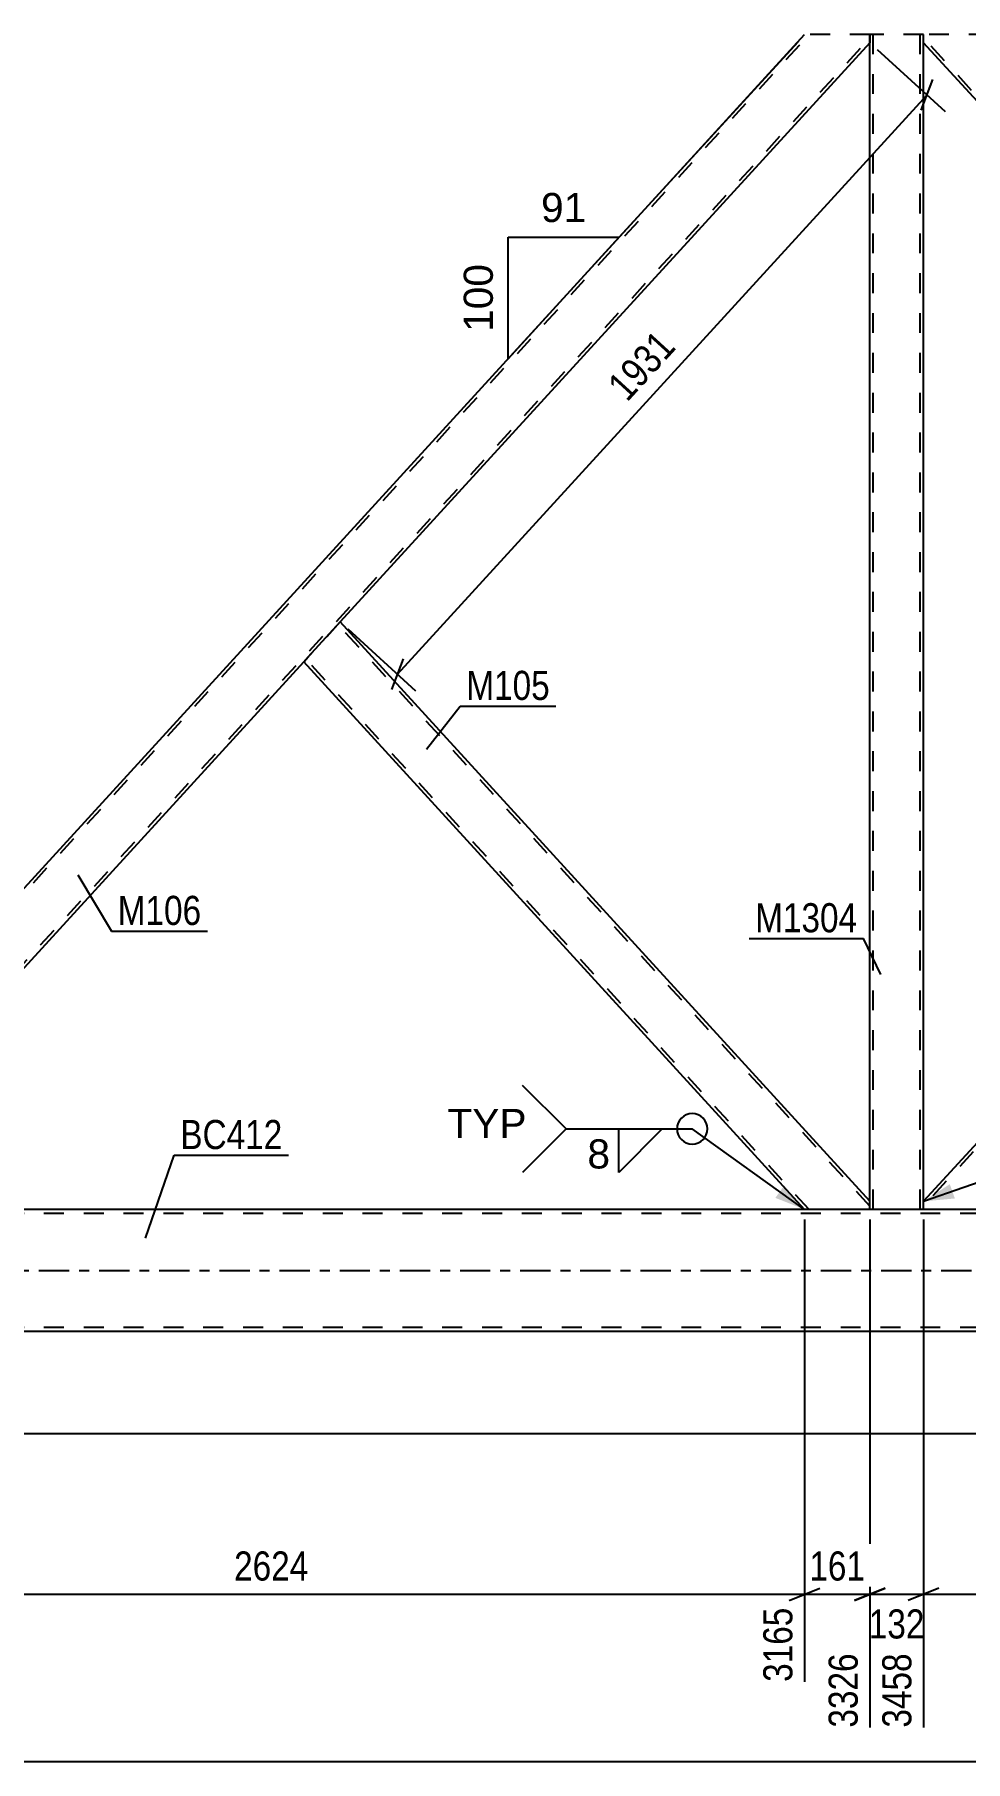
# Model space of a CAD drawing. Header units: millimetres. Extents: x -81 to 760, y -449 to 145.
# Drawn here: x 10.8 to 102.4, y -175.9 to -6 of the extents above; entities that cross this region are included whole.
import ezdxf

# ---------------------------------------------------------------- set-up
doc = ezdxf.new("R2010")
doc.units = ezdxf.units.MM
doc.linetypes.add('DXK_LINE_DOT2', pattern=[3.9198, 1.9599, -1.9599])
doc.linetypes.add('DXK_LINE_DOT3', pattern=[5.9187, 2.979, -0.9799, 0.9799, -0.9799])
doc.styles.add('Arial', font='ARIAL.TTF', dxfattribs={"height": 0.2})
doc.styles.add('Arial Narrow', font='ARIALN.TTF', dxfattribs={"height": 0.2})

# ---------------------------------------------------------------- blocks, each defined once
blk = doc.blocks.new('Part-122570061-3616 - 3412')
at = {"color": 7, "linetype": 'DXK_LINE_DOT2'}
for p, q in [((578.17, -122), (-40, -122)), ((578.17, -133.2), (-40, -133.2)), ((578.17, -133.6), (-27.5, -133.6))]:
    blk.add_line(p, q, dxfattribs=at)
at = {"color": 2, "linetype": 'Continuous'}
for p, q in [((578.17, -121.6), (-35.2, -121.6)), ((196.41, -133.6), (-14.5, -133.6))]:
    blk.add_line(p, q, dxfattribs=at)
at = {"color": 7, "linetype": 'DXK_LINE_DOT3'}
blk.add_line((-42, -127.6), (578.17, -127.6), dxfattribs=at)
blk = doc.blocks.new('Part-122570061-3742 - 3412')
at = {"color": 2, "linetype": 'Continuous'}
for p, q in [((37.77, -67.24), (40.91, -63.8)), ((93.03, -120.8), (40.91, -63.8)), ((37.33, -67.71), (37.77, -67.24)), ((86.6, -121.6), (37.33, -67.71)), ((93.03, -121.6), (93.03, -120.8))]:
    blk.add_line(p, q, dxfattribs=at)
at = {"color": 7, "linetype": 'DXK_LINE_DOT2'}
for p, q in [((93.03, -121.27), (40.69, -64.04)), ((37.37, -67.68), (37.77, -67.24)), ((37.55, -67.48), (37.57, -67.46)), ((87.04, -121.6), (37.55, -67.48)), ((93.03, -121.6), (86.6, -121.6)), ((93.03, -121.6), (93.03, -121.57))]:
    blk.add_line(p, q, dxfattribs=at)
blk = doc.blocks.new('Part-122570061-3782 - 3412')
at = {"color": 7, "linetype": 'DXK_LINE_DOT2'}
for p, q in [((98.31, -6), (93.03, -6)), ((93.03, -6.8), (93.03, -6)), ((93.35, -121.6), (93.35, -6)), ((97.99, -121.6), (97.99, -6)), ((98.31, -6.8), (98.31, -6)), ((93.03, -121.6), (93.03, -120.8)), ((98.31, -121.6), (93.03, -121.6)), ((98.31, -121.6), (98.31, -120.8))]:
    blk.add_line(p, q, dxfattribs=at)
at = {"color": 2, "linetype": 'Continuous'}
for p, q in [((93.03, -120.8), (93.03, -6.8)), ((98.31, -120.8), (98.31, -6.8))]:
    blk.add_line(p, q, dxfattribs=at)
blk = doc.blocks.new('Part-122570061-3817 - 3412')
at = {"color": 2, "linetype": 'Continuous'}
for p, q in [((98.31, -6.8), (98.31, -6)), ((154, -59.89), (104.73, -6)), ((150.42, -63.8), (98.31, -6.8)), ((153.57, -60.36), (150.42, -63.8)), ((153.87, -60.03), (153.57, -60.36)), ((154, -59.89), (153.87, -60.03))]:
    blk.add_line(p, q, dxfattribs=at)
at = {"color": 7, "linetype": 'DXK_LINE_DOT2'}
for p, q in [((104.73, -6), (98.31, -6)), ((150.64, -63.56), (98.31, -6.33)), ((153.78, -60.12), (104.3, -6)), ((153.73, -60.18), (153.57, -60.36)), ((153.87, -60.03), (153.78, -60.12)), ((150.64, -63.56), (150.66, -63.54))]:
    blk.add_line(p, q, dxfattribs=at)
blk = doc.blocks.new('Part-122570061-3822 - 3412')
at = {"color": 7, "linetype": 'DXK_LINE_DOT2'}
for p, q in [((203.7, -6), (98.31, -121.27)), ((209.69, -6.33), (104.3, -121.6)), ((209.69, -6), (203.27, -6)), ((209.69, -6.48), (209.69, -6)), ((154, -59.89), (150.42, -63.8)), ((157.58, -63.8), (154, -67.71)), ((104.73, -121.6), (98.31, -121.6))]:
    blk.add_line(p, q, dxfattribs=at)
at = {"color": 2, "linetype": 'Continuous'}
for p, q in [((203.27, -6), (154, -59.89)), ((209.69, -6.52), (209.69, -6.48)), ((209.69, -6.8), (209.69, -6.52)), ((209.69, -6.8), (157.58, -63.8)), ((150.42, -63.8), (98.31, -120.8)), ((154, -67.71), (104.73, -121.6)), ((98.31, -121.6), (98.31, -120.8))]:
    blk.add_line(p, q, dxfattribs=at)
blk = doc.blocks.new('Part-122570061-3827 - 3412')
at = {"color": 2, "linetype": 'Continuous'}
for p, q in [((-18.36, -120.8), (86.6, -6)), ((93.03, -6), (93.03, -6.8)), ((93.03, -6.8), (40.91, -63.8)), ((-11.94, -121.6), (37.33, -67.71)), ((-18.36, -121.6), (-18.36, -120.8))]:
    blk.add_line(p, q, dxfattribs=at)
at = {"color": 7, "linetype": 'DXK_LINE_DOT2'}
for p, q in [((-18.36, -121.27), (87.04, -6)), ((-12.37, -121.6), (93.03, -6.33)), ((93.03, -6), (86.6, -6)), ((40.91, -63.8), (37.33, -67.71)), ((-18.36, -121.6), (-11.94, -121.6))]:
    blk.add_line(p, q, dxfattribs=at)
blk = doc.blocks.new('StraightDimension-122570061-4621 - 3412')
at = {"color": 7, "linetype": 'Continuous'}
blk.add_line((-41, -175.91), (597.27, -175.91), dxfattribs=at)
blk = doc.blocks.new('StraightDimension-122570061-4371 - 3412')
at = {"color": 7, "linetype": 'Continuous'}
for p, q in [((93.03, -122.6), (93.03, -172.58)), ((98.31, -122.6), (98.31, -172.58)), ((91.53, -160.06), (94.53, -158.86)), ((93.03, -159.46), (98.31, -159.46)), ((99.81, -158.86), (96.81, -160.06))]:
    blk.add_line(p, q, dxfattribs=at)
at = {"color": 0}
blk.add_wipeout([(99.01, -164.41), (99.01, -160.21), (92.32, -160.21), (92.32, -164.41)], dxfattribs=at)
at = {"color": 0, "linetype": 'Continuous'}
blk.add_wipeout([(97.71, -164.66), (93.51, -164.66), (93.51, -173.18), (97.71, -173.18)], dxfattribs=at)
at = {"color": 3, "style": 'Arial Narrow'}
blk.add_text('132', height=2.863, dxfattribs=at).set_placement((92.92, -163.81))
at = {"color": 3, "linetype": 'Continuous', "style": 'Arial Narrow'}
blk.add_text('3458', height=2.863, rotation=90.0002, dxfattribs=at).set_placement((97.11, -172.58))
blk = doc.blocks.new('AngleDimension-122570061-3977 - 3412')
at = {"color": 7, "linetype": 'Continuous'}
for p, q in [((85.93, -6.74), (68.36, -25.95)), ((57.43, -25.95), (68.36, -25.95)), ((57.43, -37.91), (68.36, -25.95)), ((57.43, -37.91), (57.43, -25.95))]:
    blk.add_line(p, q, dxfattribs=at)
at = {"color": 0}
for points in [[(65.72, -25.05), (65.72, -20.85), (60.07, -20.85), (60.07, -25.05)], [(56.53, -27.99), (52.33, -27.99), (52.33, -35.86), (56.53, -35.86)]]:
    blk.add_wipeout(points, dxfattribs=at)
at = {"color": 3, "style": 'Arial'}
blk.add_text('91', height=2.865, dxfattribs=at).set_placement((60.67, -24.45))
blk.add_text('100', height=2.865, rotation=90.0002, dxfattribs=at).set_placement((55.93, -35.26))
blk = doc.blocks.new('StraightDimension-122570061-4352 - 3412')
at = {"color": 7, "linetype": 'Continuous'}
for p, q in [((98.31, -122.6), (98.31, -172.58)), ((203.27, -122.6), (203.27, -168.08)), ((99.81, -158.86), (96.81, -160.06)), ((98.31, -159.46), (203.27, -159.46)), ((201.77, -160.06), (204.77, -158.86))]:
    blk.add_line(p, q, dxfattribs=at)
at = {"color": 0}
blk.add_wipeout([(155.05, -158.71), (155.05, -154.51), (146.53, -154.51), (146.53, -158.71)], dxfattribs=at)
at = {"color": 0, "linetype": 'Continuous'}
blk.add_wipeout([(202.67, -160.16), (198.47, -160.16), (198.47, -168.68), (202.67, -168.68)], dxfattribs=at)
at = {"color": 3, "style": 'Arial Narrow'}
blk.add_text('2624', height=2.863, dxfattribs=at).set_placement((147.13, -158.11))
at = {"color": 3, "linetype": 'Continuous', "style": 'Arial Narrow'}
blk.add_text('6082', height=2.863, rotation=90.0002, dxfattribs=at).set_placement((202.07, -168.08))
blk = doc.blocks.new('StraightDimension-122570061-3991 - 3412')
at = {"color": 7, "linetype": 'Continuous'}
for p, q in [((93.76, -7.47), (100.42, -13.56)), ((98.08, -13.45), (99.22, -10.43)), ((46.54, -68.94), (98.65, -11.94)), ((41.65, -64.47), (48.31, -70.56)), ((47.11, -67.43), (45.97, -70.45))]:
    blk.add_line(p, q, dxfattribs=at)
at = {"color": 0}
blk.add_wipeout([(74.91, -36.8), (71.81, -33.96), (66.07, -40.24), (69.17, -43.08)], dxfattribs=at)
at = {"color": 3, "style": 'Arial Narrow'}
blk.add_text('1931', height=2.863, rotation=47.5612, dxfattribs=at).set_placement((69.13, -42.23))
blk = doc.blocks.new('StraightDimension-122570061-4387 - 3412')
at = {"color": 7, "linetype": 'Continuous'}
for p, q in [((86.6, -122.6), (86.6, -168.08)), ((93.03, -122.6), (93.03, -172.58)), ((85.1, -160.06), (88.1, -158.86)), ((86.6, -159.46), (93.03, -159.46)), ((94.53, -158.86), (91.53, -160.06))]:
    blk.add_line(p, q, dxfattribs=at)
at = {"color": 0}
blk.add_wipeout([(93.16, -158.71), (93.16, -154.51), (86.47, -154.51), (86.47, -158.71)], dxfattribs=at)
at = {"color": 0, "linetype": 'Continuous'}
blk.add_wipeout([(92.43, -164.66), (88.23, -164.66), (88.23, -173.18), (92.43, -173.18)], dxfattribs=at)
at = {"color": 3, "style": 'Arial Narrow'}
blk.add_text('161', height=2.863, dxfattribs=at).set_placement((87.07, -158.11))
at = {"color": 3, "linetype": 'Continuous', "style": 'Arial Narrow'}
blk.add_text('3326', height=2.863, rotation=90.0002, dxfattribs=at).set_placement((91.83, -172.58))
blk = doc.blocks.new('StraightDimension-122570061-4406 - 3412')
at = {"color": 7, "linetype": 'Continuous'}
for p, q in [((-18.36, -122.6), (-18.36, -166.25)), ((86.6, -122.6), (86.6, -168.08)), ((-16.86, -158.86), (-19.86, -160.06)), ((-18.36, -159.46), (86.6, -159.46)), ((85.1, -160.06), (88.1, -158.86))]:
    blk.add_line(p, q, dxfattribs=at)
at = {"color": 0}
blk.add_wipeout([(38.38, -158.71), (38.38, -154.51), (29.87, -154.51), (29.87, -158.71)], dxfattribs=at)
at = {"color": 0, "linetype": 'Continuous'}
blk.add_wipeout([(86, -160.16), (81.8, -160.16), (81.8, -168.68), (86, -168.68)], dxfattribs=at)
at = {"color": 3, "style": 'Arial Narrow'}
blk.add_text('2624', height=2.863, dxfattribs=at).set_placement((30.47, -158.11))
at = {"color": 3, "linetype": 'Continuous', "style": 'Arial Narrow'}
blk.add_text('3165', height=2.863, rotation=90.0002, dxfattribs=at).set_placement((85.4, -168.08))
blk = doc.blocks.new('StraightDimension-122570061-4611 - 3412')
at = {"color": 7, "linetype": 'Continuous'}
blk.add_line((204.83, -143.68), (-68.61, -143.68), dxfattribs=at)
blk = doc.blocks.new('Mark-122570061-3612 - 3412')
at = {"color": 0}
blk.add_wipeout([(35.22, -115.66), (35.22, -112.66), (25.18, -112.66), (25.18, -115.66)], dxfattribs=at)
blk.add_wipeout([(35.22, -115.66), (35.22, -112.66), (25.18, -112.66), (25.18, -115.66)], dxfattribs=at)
at = {"color": 30, "linetype": 'Continuous'}
for p, q in [((21.74, -124.44), (24.58, -116.26)), ((24.58, -116.26), (35.82, -116.26))]:
    blk.add_line(p, q, dxfattribs=at)
at = {"color": 3, "style": 'Arial Narrow'}
blk.add_text('BC412', height=2.863, dxfattribs=at).set_placement((25.18, -115.66))
blk = doc.blocks.new('WeldMark-122570061-4676 - 3412')
at = {"linetype": 'Continuous'}
for points in [[(101.39, -120.52), (98.31, -120.8), (100.89, -119.11)], [(107.75, -120.95), (104.73, -121.6), (107.09, -119.6)]]:
    blk.add_hatch(color=30, dxfattribs=at).paths.add_polyline_path(points)
at = {"color": 3, "linetype": 'Continuous'}
for q in [(140.47, -106.92), (140.47, -115.49)]:
    blk.add_line((136.18, -111.2), q, dxfattribs=at)
at = {"color": 30, "linetype": 'Continuous'}
for p in [(98.31, -120.8), (104.73, -121.6)]:
    blk.add_line(p, (125.86, -111.2), dxfattribs=at)
at = {"color": 3, "linetype": 'Continuous'}
blk.add_arc((125.86, -111.2), 1.5, 90, 270, dxfattribs=at)
at = {"color": 0}
blk.add_wipeout([(130.38, -115.3), (130.38, -111.9), (127.76, -111.9), (127.76, -115.3)], dxfattribs=at)
at = {"color": 30, "linetype": 'Continuous'}
blk.add_line((125.86, -111.2), (136.18, -111.2), dxfattribs=at)
at = {"color": 3, "linetype": 'Continuous'}
for p, q in [((131.04, -111.2), (135.33, -111.2)), ((135.33, -111.2), (131.04, -115.49)), ((131.04, -115.49), (131.04, -111.2))]:
    blk.add_line(p, q, dxfattribs=at)
blk.add_arc((125.86, -111.2), 1.5, 270, 90, dxfattribs=at)
at = {"color": 3, "style": 'Arial'}
blk.add_text('8', height=2.87, dxfattribs=at).set_placement((127.96, -115.1))
at = {"color": 0, "linetype": 'Continuous'}
blk.add_wipeout([(147.56, -112.1), (147.56, -109.1), (139.78, -109.1), (139.78, -112.1)], dxfattribs=at)
blk.add_wipeout([(147.56, -112.1), (147.56, -109.1), (139.78, -109.1), (139.78, -112.1)], dxfattribs=at)
at = {"color": 3, "linetype": 'Continuous', "style": 'Arial'}
blk.add_text('TYP', height=2.865, dxfattribs=at).set_placement((139.78, -112.1))
blk = doc.blocks.new('Mark-122570061-3738 - 3412')
at = {"color": 0}
blk.add_wipeout([(61.54, -71.47), (61.54, -68.47), (53.32, -68.47), (53.32, -71.47)], dxfattribs=at)
blk.add_wipeout([(61.54, -71.47), (61.54, -68.47), (53.32, -68.47), (53.32, -71.47)], dxfattribs=at)
at = {"color": 30, "linetype": 'Continuous'}
for p, q in [((49.39, -76.31), (52.72, -72.07)), ((52.72, -72.07), (62.14, -72.07))]:
    blk.add_line(p, q, dxfattribs=at)
at = {"color": 3, "style": 'Arial Narrow'}
blk.add_text('M105', height=2.863, dxfattribs=at).set_placement((53.32, -71.47))
blk = doc.blocks.new('Mark-122570061-3778 - 3412')
at = {"color": 0}
blk.add_wipeout([(91.79, -94.33), (91.79, -91.33), (81.74, -91.33), (81.74, -94.33)], dxfattribs=at)
blk.add_wipeout([(91.79, -94.33), (91.79, -91.33), (81.74, -91.33), (81.74, -94.33)], dxfattribs=at)
at = {"color": 30, "linetype": 'Continuous'}
for p in [(81.14, -94.93), (94.09, -98.47)]:
    blk.add_line(p, (92.39, -94.93), dxfattribs=at)
at = {"color": 3, "style": 'Arial Narrow'}
blk.add_text('M1304', height=2.863, dxfattribs=at).set_placement((81.74, -94.33))
blk = doc.blocks.new('Mark-122570061-3823 - 3412')
at = {"color": 0}
blk.add_wipeout([(27.25, -93.61), (27.25, -90.61), (19.02, -90.61), (19.02, -93.61)], dxfattribs=at)
blk.add_wipeout([(27.25, -93.61), (27.25, -90.61), (19.02, -90.61), (19.02, -93.61)], dxfattribs=at)
at = {"color": 30, "linetype": 'Continuous'}
for p, q in [((15.11, -88.69), (18.42, -94.21)), ((18.42, -94.21), (27.85, -94.21))]:
    blk.add_line(p, q, dxfattribs=at)
at = {"color": 3, "style": 'Arial Narrow'}
blk.add_text('M106', height=2.863, dxfattribs=at).set_placement((19.02, -93.61))
blk = doc.blocks.new('WeldMark-122570061-4724 - 3412')
at = {"linetype": 'Continuous'}
blk.add_hatch(color=30, dxfattribs=at).paths.add_polyline_path([(84.6, -119.24), (86.6, -121.6), (83.73, -120.46)])
at = {"color": 3, "linetype": 'Continuous'}
for q in [(58.84, -109.39), (58.84, -117.96)]:
    blk.add_line((63.13, -113.67), q, dxfattribs=at)
at = {"color": 30, "linetype": 'Continuous'}
blk.add_line((86.6, -121.6), (75.55, -113.67), dxfattribs=at)
at = {"color": 3, "linetype": 'Continuous'}
for start, end in [(90, 270), (270, 90)]:
    blk.add_arc((75.55, -113.67), 1.5, start, end, dxfattribs=at)
at = {"color": 0}
blk.add_wipeout([(67.65, -117.77), (67.65, -114.37), (65.03, -114.37), (65.03, -117.77)], dxfattribs=at)
at = {"color": 30, "linetype": 'Continuous'}
blk.add_line((63.13, -113.67), (75.55, -113.67), dxfattribs=at)
at = {"color": 3, "linetype": 'Continuous'}
for p, q in [((68.31, -113.67), (72.6, -113.67)), ((72.6, -113.67), (68.31, -117.96)), ((68.31, -117.96), (68.31, -113.67))]:
    blk.add_line(p, q, dxfattribs=at)
at = {"color": 3, "style": 'Arial'}
blk.add_text('8', height=2.87, dxfattribs=at).set_placement((65.23, -117.57))
at = {"color": 0, "linetype": 'Continuous'}
blk.add_wipeout([(59.23, -114.57), (59.23, -111.57), (51.46, -111.57), (51.46, -114.57)], dxfattribs=at)
blk.add_wipeout([(59.23, -114.57), (59.23, -111.57), (51.46, -111.57), (51.46, -114.57)], dxfattribs=at)
at = {"color": 3, "linetype": 'Continuous', "style": 'Arial'}
blk.add_text('TYP', height=2.865, dxfattribs=at).set_placement((51.46, -114.57))

msp = doc.modelspace()

# ---------------------------------------------------------------- block references
for name in ['Part-122570061-3827 - 3412', 'Part-122570061-3782 - 3412', 'Part-122570061-3817 - 3412', 'Part-122570061-3822 - 3412', 'Part-122570061-3742 - 3412', 'Part-122570061-3616 - 3412', 'StraightDimension-122570061-4621 - 3412']:
    msp.add_blockref(name, (0, 0))

# ---------------------------------------------------------------- next in the draw order: block references
for name in ['AngleDimension-122570061-3977 - 3412', 'StraightDimension-122570061-4371 - 3412']:
    msp.add_blockref(name, (0, 0))

# ---------------------------------------------------------------- next in the draw order: block references
for name in ['StraightDimension-122570061-3991 - 3412', 'StraightDimension-122570061-4387 - 3412', 'StraightDimension-122570061-4352 - 3412']:
    msp.add_blockref(name, (0, 0))

# ---------------------------------------------------------------- next in the draw order: block references
msp.add_blockref('StraightDimension-122570061-4406 - 3412', (0, 0))

# ---------------------------------------------------------------- next in the draw order: block references
msp.add_blockref('StraightDimension-122570061-4611 - 3412', (0, 0))

# ---------------------------------------------------------------- next in the draw order: block references
for name in ['Mark-122570061-3738 - 3412', 'Mark-122570061-3823 - 3412', 'Mark-122570061-3778 - 3412', 'WeldMark-122570061-4676 - 3412', 'WeldMark-122570061-4724 - 3412', 'Mark-122570061-3612 - 3412']:
    msp.add_blockref(name, (0, 0))

doc.saveas('drawing.dxf')
